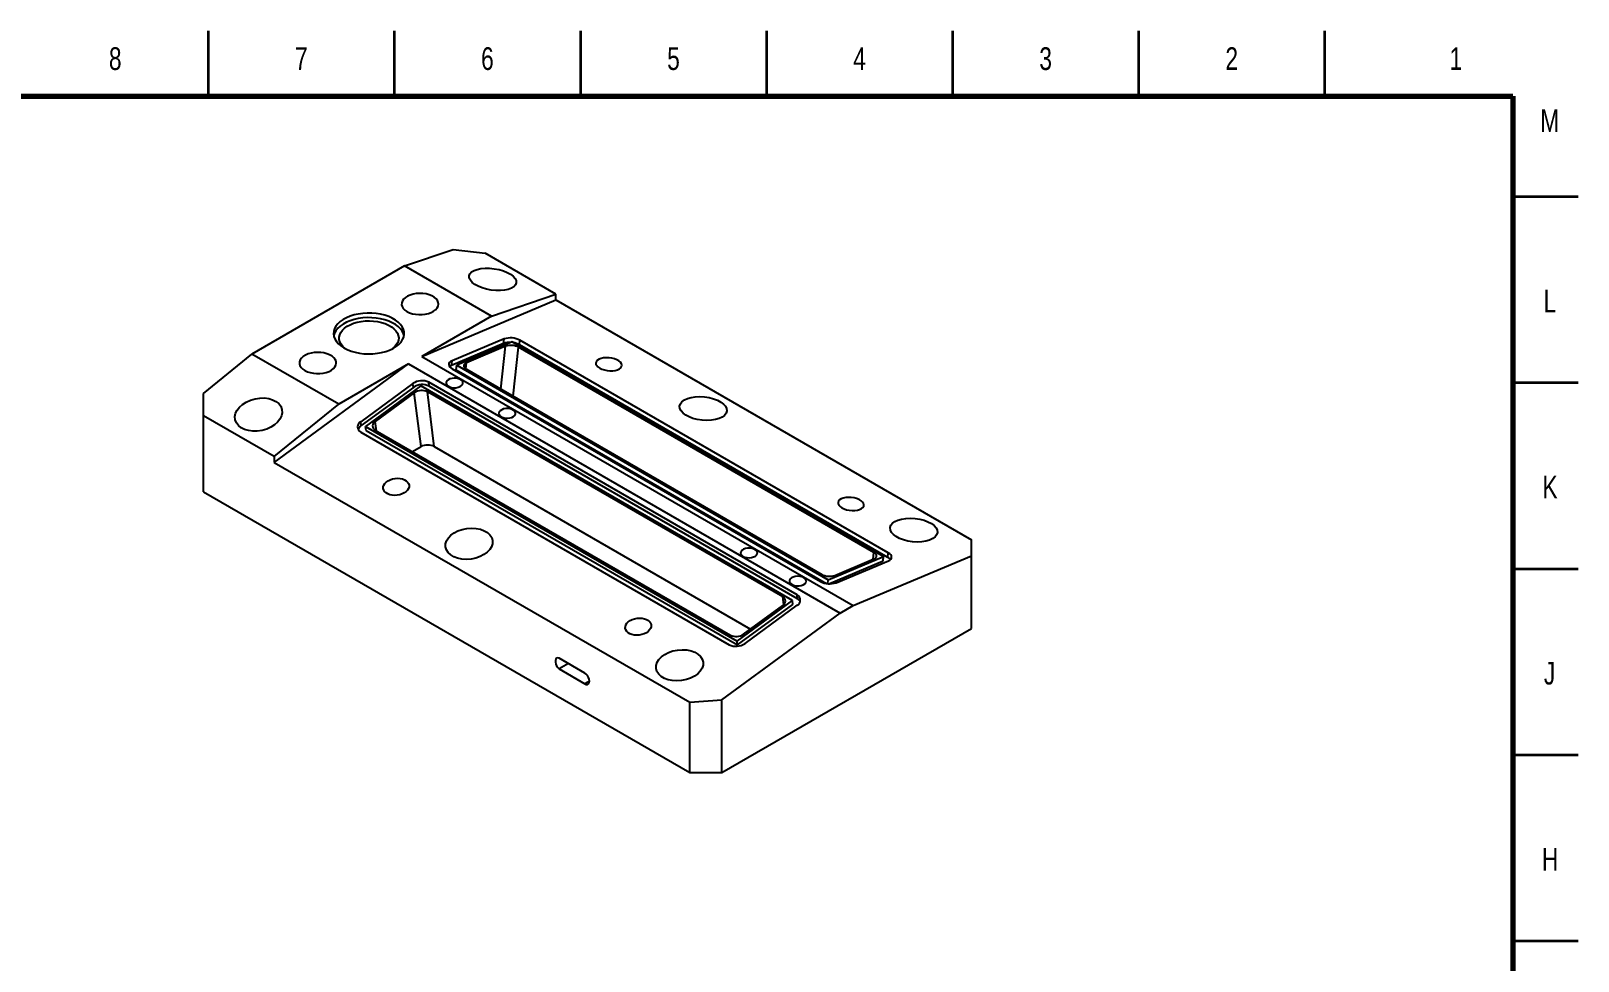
# Model space of a CAD drawing. Header units: millimetres. Extents: x 3 to 838, y -27 to 591.
# Drawn here: x 422.8 to 838.5, y 341.6 to 591.5 of the extents above; entities that cross this region are included whole.
import ezdxf

# ---------------------------------------------------------------- set-up
doc = ezdxf.new("R2010")
doc.units = ezdxf.units.MM
doc.styles.add('SLDTEXTSTYLE0', font='TXT', dxfattribs={"width": 0.75})

msp = doc.modelspace()

# ---------------------------------------------------------------- linework, layer by layer
at = {"color": 7, "linetype": 'Continuous', "lineweight": 35}
for p, q in [((470.5, 574), (470.5, 591.5)), ((520.5, 574), (520.5, 591.5)), ((570.5, 574), (570.5, 591.5)), ((620.5, 574), (620.5, 591.5)), ((670.5, 574), (670.5, 591.5)), ((720.5, 574), (720.5, 591.5)), ((770.5, 574), (770.5, 591.5)), ((821, 547), (838.5, 547)), ((821, 497), (838.5, 497)), ((821, 447), (838.5, 447)), ((821, 397), (838.5, 397)), ((821, 347), (838.5, 347))]:
    msp.add_line(p, q, dxfattribs=at)
at = {"color": 7, "linetype": 'Continuous', "lineweight": 70}
for p, q in [((20, 574), (821, 574)), ((821, 574), (821, 20))]:
    msp.add_line(p, q, dxfattribs=at)
at = {"color": 7, "linetype": 'Continuous', "lineweight": 25}
for p, q in [((523.1876, 528.35211), (536.19476, 532.79499)), ((536.19476, 532.79499), (544.82146, 531.77827)), ((523.1876, 528.35211), (482.1682, 504.6721)), ((546.52213, 514.88137), (523.1876, 528.35211)), ((563.84264, 520.79758), (544.82146, 531.77827)), ((546.52213, 514.88137), (563.84264, 520.79758)), ((563.84264, 519.24985), (563.84264, 520.79758)), ((527.78019, 504.06188), (563.84264, 519.24985)), ((563.84264, 519.24985), (675.4948, 454.79443)), ((546.52213, 514.88137), (527.78019, 504.06188)), ((549.80753, 507.52566), (535.79291, 501.62329)), ((549.94017, 508.73508), (535.92555, 502.83271)), ((552.05767, 507.93246), (537.20217, 501.67595)), ((549.80753, 507.52566), (549.94017, 508.73508)), ((651.90114, 450.29405), (552.05767, 507.93246)), ((554.03104, 507.1864), (554.16368, 508.39582)), ((653.02599, 450.03783), (554.03104, 507.1864)), ((653.15863, 451.24725), (554.16368, 508.39582)), ((469.16104, 494.09725), (482.1682, 504.6721)), ((505.50272, 491.20137), (482.1682, 504.6721)), ((527.78019, 504.06188), (643.7457, 437.11642)), ((550.30966, 506.77267), (539.7987, 502.3459)), ((649.28867, 451.38241), (553.82926, 506.48995)), ((488.18221, 475.57202), (524.24466, 502.02086)), ((524.24466, 502.02086), (505.50272, 491.20137)), ((524.24466, 502.02086), (640.21017, 435.0754)), ((535.79291, 501.62329), (535.92555, 502.83271)), ((535.94468, 500.72275), (634.93963, 443.57418)), ((537.06953, 500.46653), (537.20217, 501.67595)), ((537.06953, 500.46653), (636.56947, 443.02644)), ((537.20217, 501.67595), (637.04565, 444.03754)), ((539.81464, 500.58759), (635.27406, 445.48004)), ((525.4331, 496.77555), (511.41849, 486.49698)), ((525.56574, 495.71927), (511.55112, 485.4407)), ((527.5506, 496.10422), (512.6951, 485.20893)), ((525.56574, 495.71927), (525.4331, 496.77555)), ((627.39408, 438.46581), (527.5506, 496.10422)), ((628.65157, 439.94416), (529.65662, 497.09273)), ((529.78926, 496.03645), (529.65662, 497.09273)), ((628.78421, 438.88788), (529.78926, 496.03645)), ((469.16104, 488.10044), (469.16104, 494.09725)), ((488.18221, 477.11975), (505.50272, 491.20137)), ((525.8026, 494.26612), (515.29163, 486.55719)), ((527.61908, 479.80054), (525.8026, 494.26612)), ((624.78161, 439.42288), (529.32219, 494.53043)), ((531.1707, 479.80982), (529.32219, 494.53043)), ((469.16104, 467.68692), (469.16104, 488.10044)), ((488.18221, 477.11975), (469.16104, 488.10044)), ((511.55112, 485.4407), (511.41849, 486.49698)), ((511.43761, 483.73058), (610.43256, 426.58202)), ((512.6951, 485.20893), (612.53858, 427.57052)), ((512.82774, 484.15266), (512.6951, 485.20893)), ((512.82774, 484.15266), (612.67122, 426.51424)), ((515.30757, 484.25186), (610.76699, 429.14431)), ((525.3187, 478.47256), (527.61908, 479.80054)), ((531.1707, 479.80982), (616.13247, 430.76243)), ((488.18221, 477.11975), (488.18221, 475.57202)), ((488.18221, 475.57202), (599.83437, 411.1166)), ((469.16104, 467.68692), (599.83437, 392.25081)), ((675.4948, 450.48779), (675.4948, 454.79443)), ((637.04565, 444.03754), (651.90114, 450.29405)), ((637.2183, 442.95669), (651.7685, 449.08462)), ((638.79365, 445.19733), (649.30461, 449.6241)), ((639.16314, 443.23492), (653.17776, 449.13728)), ((643.7457, 437.11642), (675.4948, 450.48779)), ((651.7685, 449.08462), (651.90114, 450.29405)), ((653.02599, 450.03783), (653.15863, 451.24725)), ((675.4948, 430.94855), (675.4948, 450.48779)), ((636.92955, 442.97899), (637.04565, 444.03754)), ((612.53858, 427.57052), (627.39408, 438.46581)), ((612.67122, 426.51424), (627.52672, 437.40953)), ((614.28658, 429.40862), (624.79755, 437.11755)), ((614.65608, 426.89919), (628.67069, 437.17776)), ((627.52672, 437.40953), (627.39408, 438.46581)), ((628.78421, 438.88788), (628.65157, 439.94416)), ((640.21017, 435.0754), (643.7457, 437.11642)), ((608.46107, 411.79004), (640.21017, 435.0754)), ((608.46107, 392.25081), (675.4948, 430.94855)), ((612.67122, 426.51424), (612.53858, 427.57052)), ((571.62081, 418.96761), (564.73467, 422.9429)), ((567.20995, 421.51395), (564.73467, 420.085)), ((564.73467, 420.085), (571.62081, 416.07259)), ((599.83437, 411.1166), (608.46107, 411.79004)), ((608.46107, 392.25081), (608.46107, 411.79004)), ((599.83437, 392.25081), (599.83437, 411.1166)), ((599.83437, 392.25081), (608.46107, 392.25081))]:
    msp.add_line(p, q, dxfattribs=at)
at = {"color": 8, "linetype": 'Continuous', "lineweight": 25}
for p, q in [((549.04682, 495.25796), (550.30966, 506.77267)), ((552.38601, 493.33029), (553.82926, 506.48995)), ((539.61954, 500.71227), (539.7987, 502.3459)), ((515.6025, 484.0816), (515.29163, 486.55719)), ((649.08573, 449.53192), (649.28867, 451.38241)), ((625.04488, 437.32626), (624.78161, 439.42288)), ((572.87433, 416.79623), (571.62081, 416.07259))]:
    msp.add_line(p, q, dxfattribs=at)
at = {"color": 7, "linetype": 'Continuous', "lineweight": 25, "flags": 128}
for points in [[(523.824, 516.10598), (524.50523, 515.77766), (525.27706, 515.52484), (526.11469, 515.35563), (526.9912, 515.27549), (527.8784, 515.28699), (528.7478, 515.38975), (529.57143, 515.58048), (530.32284, 515.85304), (530.97787, 516.19867), (531.51546, 516.60627), (531.91835, 517.06274), (532.17357, 517.55339), (532.27293, 518.06248), (532.21324, 518.57362), (531.9964, 519.07039), (531.6294, 519.53683), (531.12402, 519.95794), (530.49651, 520.3202), (529.76704, 520.61194), (528.95906, 520.82381), (528.09853, 520.94899), (527.21311, 520.98345), (526.33126, 520.92609), (525.48133, 520.77875), (524.69062, 520.54617), (523.98456, 520.23582), (523.38584, 519.85768), (522.9137, 519.42391), (522.58331, 518.94843), (522.4053, 518.44654), (522.38539, 517.93437), (522.52422, 517.42837), (522.81732, 516.94482), (523.25527, 516.49925), (523.824, 516.10598)], [(506.88519, 506.32741), (507.79935, 505.86335), (508.80881, 505.47059), (509.89698, 505.15556), (511.04601, 504.92346), (512.23701, 504.77808), (513.45043, 504.72182), (514.66636, 504.7556), (515.86482, 504.87887), (517.02614, 505.08959), (518.13125, 505.38432), (519.16199, 505.7582), (520.10146, 506.20511), (520.93421, 506.7177), (521.64658, 507.28756), (522.22687, 507.90533), (522.66555, 508.56087), (522.95542, 509.24341), (523.09172, 509.94174), (523.07221, 510.6444), (522.89721, 511.33986), (522.56959, 512.01668), (522.09474, 512.66376), (521.48045, 513.27048), (520.7368, 513.82686), (519.87602, 514.32378), (518.91223, 514.75308), (517.86125, 515.1077), (516.74035, 515.38183), (515.56793, 515.57096), (514.36324, 515.67198), (513.14606, 515.68325), (511.93638, 515.60456), (510.75406, 515.43722), (509.61852, 515.18398), (508.54839, 514.84899), (507.56126, 514.43774), (506.67333, 513.957), (505.89918, 513.41466), (505.25152, 512.81963), (504.74098, 512.18166), (504.37596, 511.51125), (504.16243, 510.81939), (504.10392, 510.11745), (504.20138, 509.41696), (504.4532, 508.7294), (504.85526, 508.06609), (505.40095, 507.4379), (506.08132, 506.85515), (506.88519, 506.32741)], [(523.04328, 509.59295), (522.89721, 510.11504), (522.56959, 510.79187), (522.09474, 511.43895), (521.48045, 512.04567), (520.7368, 512.60205), (519.87602, 513.09897), (518.91223, 513.52827), (517.86125, 513.88289), (516.74035, 514.15702), (515.56793, 514.34615), (514.36324, 514.44717), (513.14606, 514.45844), (511.93638, 514.37975), (510.75406, 514.21241), (509.61852, 513.95917), (508.54839, 513.62417), (507.56126, 513.21293), (506.67333, 512.73219), (505.89918, 512.18985), (505.25152, 511.59482), (504.74098, 510.95685), (504.37596, 510.28644), (504.16243, 509.59458), (504.16212, 509.59295)], [(507.46016, 506.02174), (507.21362, 506.20118), (506.60574, 506.74154), (506.13406, 507.32549), (505.80774, 507.94165), (505.63314, 508.57803), (505.61366, 509.22224), (505.74968, 509.86175), (506.03855, 510.48411), (506.47465, 511.07721), (507.04948, 511.62949), (507.75187, 512.13022), (508.56814, 512.56964), (509.48239, 512.9392), (510.47685, 513.23171), (511.53215, 513.44148), (512.62774, 513.56442), (513.74232, 513.59814), (514.85418, 513.54198), (515.94167, 513.39704), (516.98365, 513.16614), (517.95981, 512.85377), (518.85117, 512.46602), (519.64038, 512.01042), (520.31206, 511.49585), (520.85316, 510.93232), (521.25314, 510.3308), (521.50421, 509.703), (521.60148, 509.06114), (521.54307, 508.41771), (521.33011, 507.78524), (520.96674, 507.17603), (520.46004, 506.60194), (519.81987, 506.07415), (519.74524, 506.02174)], [(496.38104, 500.2635), (497.06227, 499.93518), (497.83411, 499.68235), (498.67173, 499.51315), (499.54824, 499.43301), (500.43544, 499.4445), (501.30484, 499.54727), (502.12847, 499.73799), (502.87988, 500.01055), (503.53491, 500.35619), (504.0725, 500.76379), (504.47539, 501.22025), (504.73061, 501.71091), (504.82997, 502.21999), (504.77028, 502.73113), (504.55344, 503.22791), (504.18644, 503.69435), (503.68106, 504.11546), (503.05355, 504.47771), (502.32409, 504.76946), (501.5161, 504.98133), (500.65557, 505.1065), (499.77015, 505.14097), (498.8883, 505.08361), (498.03837, 504.93627), (497.24766, 504.70369), (496.5416, 504.39334), (495.94288, 504.0152), (495.47074, 503.58142), (495.14035, 503.10595), (494.96234, 502.60406), (494.94243, 502.09188), (495.08126, 501.58589), (495.37436, 501.10234), (495.81231, 500.65677), (496.38104, 500.2635)], [(575.6151, 500.90967), (576.20446, 500.62669), (576.88095, 500.40524), (577.61292, 500.25567), (578.36616, 500.18498), (579.10544, 500.19647), (579.79619, 500.28961), (580.40612, 500.46005), (580.90671, 500.6998), (581.27454, 500.99766), (581.49243, 501.33971), (581.55017, 501.70995), (581.44508, 502.09107), (581.18206, 502.46524), (580.77342, 502.81497), (580.23826, 503.12391), (579.6016, 503.37762), (578.89322, 503.56422), (578.14623, 503.675), (577.39558, 503.70477), (576.67634, 503.65215), (576.02217, 503.51958), (575.46363, 503.31328), (575.02686, 503.04289), (574.73228, 502.72105), (574.59365, 502.3628), (574.61746, 501.98491), (574.8026, 501.60504), (575.14041, 501.24095), (575.6151, 500.90967)], [(535.92555, 502.83271), (535.5562, 502.63646), (535.28255, 502.40068), (535.11514, 502.13445), (535.0604, 501.84799), (535.12042, 501.55231), (535.29291, 501.25878), (535.57122, 500.97867), (535.94468, 500.72275)], [(535.79291, 501.62329), (535.42356, 501.42704), (535.26045, 501.30171)], [(539.7987, 502.3459), (539.4909, 502.18235), (539.26287, 501.98587), (539.12336, 501.76401), (539.07774, 501.5253), (539.12776, 501.2789), (539.27149, 501.03428), (539.50343, 500.80086), (539.81464, 500.58759)], [(538.20401, 497.83331), (537.71577, 498.04704), (537.14574, 498.17681), (536.53621, 498.21299), (535.93237, 498.15288), (535.37901, 498.00096), (534.91717, 497.76849), (534.58111, 497.4727), (534.39574, 497.13554), (534.37482, 496.78202), (534.5199, 496.43834), (534.82021, 496.13), (535.25349, 495.87988), (535.7876, 495.70651), (536.38293, 495.62276), (536.99532, 495.63484), (537.57936, 495.74184), (538.09173, 495.93585), (538.49443, 496.20246), (538.7576, 496.52191), (538.86171, 496.8705), (538.79905, 497.22238), (538.57426, 497.55145), (538.20401, 497.83331)], [(549.16417, 487.83231), (549.65241, 487.61857), (550.22244, 487.4888), (550.83198, 487.45262), (551.43582, 487.51273), (551.98918, 487.66465), (552.45101, 487.89712), (552.78708, 488.19291), (552.97244, 488.53007), (552.99336, 488.8836), (552.84829, 489.22727), (552.54797, 489.53561), (552.11469, 489.78573), (551.58058, 489.9591), (550.98525, 490.04285), (550.37286, 490.03078), (549.78882, 489.92377), (549.27645, 489.72976), (548.87375, 489.46315), (548.61058, 489.1437), (548.50647, 488.79511), (548.56913, 488.44323), (548.79392, 488.11416), (549.16417, 487.83231)], [(640.66892, 463.3549), (641.25829, 463.07192), (641.93477, 462.85046), (642.66675, 462.7009), (643.41998, 462.63021), (644.15926, 462.6417), (644.85002, 462.73484), (645.45995, 462.90527), (645.96053, 463.14503), (646.32837, 463.44289), (646.54625, 463.78494), (646.604, 464.15518), (646.4989, 464.53629), (646.23589, 464.91046), (645.82724, 465.2602), (645.29208, 465.56914), (644.65543, 465.82285), (643.94704, 466.00945), (643.20006, 466.12023), (642.4494, 466.15), (641.73017, 466.09737), (641.07599, 465.96481), (640.51746, 465.75851), (640.08069, 465.48812), (639.7861, 465.16627), (639.64747, 464.80803), (639.67129, 464.43014), (639.85643, 464.05027), (640.19424, 463.68618), (640.66892, 463.3549)], [(614.14728, 450.31835), (614.63553, 450.10461), (615.20555, 449.97485), (615.81509, 449.93867), (616.41893, 449.99877), (616.97229, 450.1507), (617.43413, 450.38317), (617.77019, 450.67896), (617.95556, 451.01612), (617.97648, 451.36964), (617.8314, 451.71332), (617.53108, 452.02165), (617.0978, 452.27178), (616.5637, 452.44515), (615.96837, 452.5289), (615.35597, 452.51682), (614.77194, 452.40981), (614.25956, 452.21581), (613.85686, 451.94919), (613.5937, 451.62975), (613.48958, 451.28116), (613.55225, 450.92928), (613.77704, 450.60021), (614.14728, 450.31835)], [(649.30461, 449.6241), (649.61241, 449.78765), (649.84045, 449.98412), (649.97995, 450.20599), (650.02558, 450.4447), (649.97556, 450.6911), (649.83182, 450.93571), (649.59989, 451.16914), (649.28867, 451.38241)], [(653.17776, 449.13728), (653.54712, 449.33354), (653.82076, 449.56931), (653.98817, 449.83555), (654.04292, 450.12201), (653.98289, 450.41768), (653.81041, 450.71122), (653.53209, 450.99133), (653.15863, 451.24725)], [(630.41074, 444.6035), (629.9225, 444.81723), (629.35247, 444.947), (628.74293, 444.98318), (628.13909, 444.92307), (627.58573, 444.77115), (627.12389, 444.53868), (626.78783, 444.24289), (626.60246, 443.90573), (626.58154, 443.55221), (626.72662, 443.20853), (627.02694, 442.9002), (627.46022, 442.65007), (627.99433, 442.4767), (628.58965, 442.39295), (629.20205, 442.40503), (629.78609, 442.51204), (630.29846, 442.70604), (630.70116, 442.97265), (630.96432, 443.2921), (631.06844, 443.64069), (631.00577, 443.99257), (630.78098, 444.32164), (630.41074, 444.6035)], [(564.73467, 422.9429), (564.36307, 423.01636), (564.04722, 422.93225), (563.81784, 422.69878), (563.69729, 422.33867), (563.69729, 421.88697), (563.81784, 421.38767), (564.04722, 420.88937), (564.36307, 420.44058), (564.73467, 420.085)], [(571.62081, 416.07259), (572.00817, 415.91982), (572.35761, 415.92369), (572.63493, 416.08384), (572.81298, 416.38457), (572.87433, 416.79646), (572.81298, 417.27918), (572.63493, 417.78549), (572.35761, 418.26582), (572.00817, 418.67315), (571.62081, 418.96761)]]:
    msp.add_lwpolyline(points, dxfattribs=at)
at = {"color": 7, "linetype": 'Continuous', "lineweight": 25}
for centre, radius, start, end in [((551.41274, 503.24149), 4.57502, 85.742633, 110.5402127), ((551.66591, 503.75978), 5.26609, 61.6853606, 109.1296858), ((551.65072, 502.8023), 4.98861, 61.5004865, 81.3476599), ((551.74778, 502.62659), 4.38841, 61.6853606, 109.1296858), ((527.81211, 493.37544), 4.14975, 63.6094642, 124.979904), ((527.94475, 492.31917), 4.14975, 63.6094642, 124.979904), ((527.7851, 491.4327), 3.45812, 63.6094642, 124.979904), ((512.12524, 485.1186), 1.54901, 117.1461356, 243.6461646), ((515.88059, 485.40854), 1.29084, 117.1461356, 243.6461646), ((512.72388, 483.70555), 2.0943, 124.0539615, 161.0787733), ((652.06441, 448.20761), 2.06745, 37.2444664, 62.2828139), ((637.35554, 449.34341), 4.38841, 241.6853606, 289.1296858), ((637.43741, 448.21021), 5.26609, 241.6853606, 289.1296858), ((624.20859, 438.2662), 1.29084, 297.1461356, 63.6461646), ((627.96394, 438.55614), 1.54901, 297.1461356, 63.6461646), ((627.91636, 437.26977), 1.83614, 31.6699298, 61.7937589), ((612.30408, 432.24205), 3.45812, 243.6094642, 304.979904), ((612.27707, 430.2993), 4.14975, 243.6094642, 304.979904)]:
    msp.add_arc(centre, radius, start, end, dxfattribs=at)
for centre, major_axis, ratio in [((546.87207, 524.74689), (6.33573, -0.94216), 0.451516915), ((483.93957, 488.41673), (6.27894, 1.39855), 0.677363627), ((603.44062, 490.03636), (6.34164, -0.65764), 0.495213638), ((520.91294, 468.99263), (3.47614, 0.4453), 0.649216596), ((540.50811, 453.7062), (6.32553, 0.85876), 0.648480029), ((660.00916, 457.38004), (6.34164, -0.65764), 0.495213638), ((585.96677, 431.43786), (3.47614, 0.4453), 0.649216596), ((597.07666, 421.04988), (6.32553, 0.85876), 0.648480029)]:
    msp.add_ellipse(centre, major_axis=major_axis, ratio=ratio, dxfattribs=at)
msp.add_ellipse((529.38684, 478.78003), major_axis=(2.51137, 0.01969), ratio=0.577240364, start_param=0.776342804, end_param=2.347139131, dxfattribs=at)

# ---------------------------------------------------------------- texts
at = {"color": 7, "linetype": 'Continuous', "lineweight": 0, "char_height": 6.096, "attachment_point": 2, "style": 'SLDTEXTSTYLE0'}
for s, insert in [('8', (445.43862, 587.11369)), ('7', (495.43862, 587.11369)), ('6', (545.43862, 587.11369)), ('5', (595.43862, 587.11369)), ('4', (645.43862, 587.11369)), ('3', (695.43862, 587.11369)), ('2', (745.43862, 587.11369)), ('1', (805.68862, 587.11369)), ('M', (830.8857, 570.47569)), ('L', (830.93438, 521.97569)), ('K', (830.98095, 471.97569)), ('J', (830.84972, 421.97569)), ('H', (830.98518, 371.97569))]:
    msp.add_mtext(s, dxfattribs=dict(at, insert=insert))

doc.saveas('drawing.dxf')
